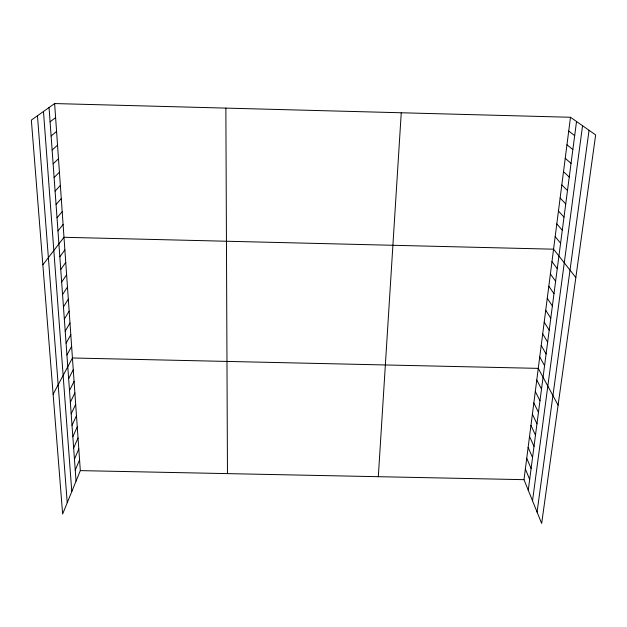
<?xml version="1.0" encoding="UTF-8"?>
<svg xmlns="http://www.w3.org/2000/svg" width="627" height="627" viewBox="0 0 627 627"><rect width="100%" height="100%" fill="white"/><g stroke="black" fill="none" stroke-linecap="round" stroke-linejoin="round"><path stroke-width="0.94" d="M378.316 476.692L401.249 112.766M570.492 117.265L595.65 134.93L541.665 523.443L523.992 479.663L570.492 117.265L54.627 103.557L31.35 120.102L62.637 514.022L80.319 470.618L54.627 103.557M528.263 490.259L576.526 121.497M532.519 500.793L582.554 125.737M537.073 512.063L589.051 130.298M75.248 470.187L79.566 459.842M74.456 459.144L78.806 448.963M73.649 447.991L78.038 437.975M72.834 436.729L77.262 426.885M72.011 425.357L76.47 415.677M71.18 413.867L75.679 404.368M70.342 402.26L74.879 392.949M69.495 390.535L74.072 381.404M68.641 378.692L73.257 369.758M53.123 394.25L72.434 357.986L538.272 368.37L558.093 405.191M66.932 355L71.627 346.449M66.078 343.157L70.812 334.794M65.208 331.189L69.989 323.03M64.338 319.096L69.158 311.149M63.452 306.885L68.319 299.142M62.567 294.549L67.465 287.025M61.665 282.087L66.611 274.775M60.756 269.492L65.749 262.407M59.831 256.764L64.871 249.914M42.84 264.829L63.985 237.288L553.563 249.193L575.837 277.534M57.966 230.916L63.092 224.537M57.018 217.788L62.191 211.652M56.062 204.52L61.281 198.634M55.09 191.102L60.364 185.474M54.11 177.551L59.432 172.182M53.123 163.843L58.491 158.749M52.119 149.994L57.543 145.174M51.108 135.988L56.579 131.451M50.089 121.834L55.607 117.578M80.319 470.618L523.992 479.663M568.72 131.09L574.677 135.612M566.965 144.766L572.851 149.563M565.225 158.302L571.04 163.373M563.508 171.696L569.253 177.033M561.808 184.949L567.49 190.545M560.123 198.061L565.734 203.916M558.461 211.048L564.01 217.146M556.807 223.894L562.294 230.234M555.177 236.606L560.601 243.19M551.964 261.655L557.262 268.701M550.381 273.991L555.616 281.257M548.813 286.202L553.994 293.687M547.261 298.287L552.379 305.984M545.725 310.255L550.788 318.163M544.205 322.106L549.213 330.217M542.7 333.846L547.645 342.154M541.211 345.461L546.101 353.973M539.737 356.967L544.573 365.666M536.783 379.993L541.509 389.069M535.301 391.507L539.98 400.763M533.836 402.902L538.46 412.347M532.394 414.188L536.963 423.805M530.959 425.372L535.474 435.154M529.533 436.439L534.008 446.393M528.13 447.404L532.55 457.522M526.735 458.259L531.108 468.541M525.355 469.012L529.682 479.451M37.463 115.76L67.23 502.744M43.475 111.488L71.784 491.56M49.055 107.523L76.039 481.121M225.861 108.11L227.468 473.62"/></g></svg>
